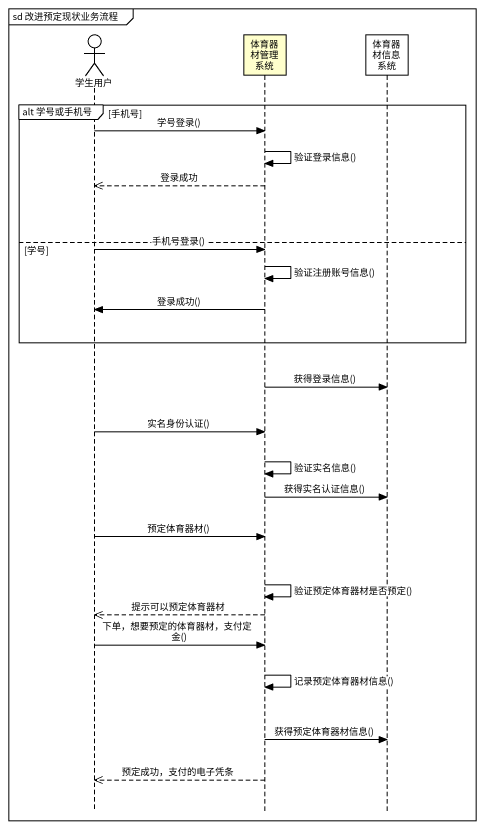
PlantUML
@startuml
mainframe sd 改进预定现状业务流程
hide footbox
actor 学生用户
participant 体育器材管理系统
participant 体育器材信息系统 #FFFFFF

group alt 学号或手机号 [手机号]
  学生用户 -> 体育器材管理系统 : 学号登录()
  体育器材管理系统 -> 体育器材管理系统 : 验证登录信息()
  体育器材管理系统 -->> 学生用户 : 登录成功
else 学号
  学生用户 -> 体育器材管理系统 : 手机号登录()
  体育器材管理系统 -> 体育器材管理系统 : 验证注册账号信息()
  体育器材管理系统 -> 学生用户 : 登录成功()
end
体育器材管理系统 -> 体育器材信息系统 : 获得登录信息()
学生用户 -> 体育器材管理系统 : 实名身份认证()
体育器材管理系统 -> 体育器材管理系统 : 验证实名信息()
体育器材管理系统 -> 体育器材信息系统 : 获得实名认证信息()
学生用户 -> 体育器材管理系统 : 预定体育器材()
体育器材管理系统 -> 体育器材管理系统 : 验证预定体育器材是否预定()
体育器材管理系统 -->> 学生用户 : 提示可以预定体育器材
学生用户 -> 体育器材管理系统 : 下单，想要预定的体育器材，支付定金()
体育器材管理系统 -> 体育器材管理系统 : 记录预定体育器材信息()
体育器材管理系统 -> 体育器材信息系统 : 获得预定体育器材信息()
体育器材管理系统 -->> 学生用户 : 预定成功，支付的电子凭条
@enduml
